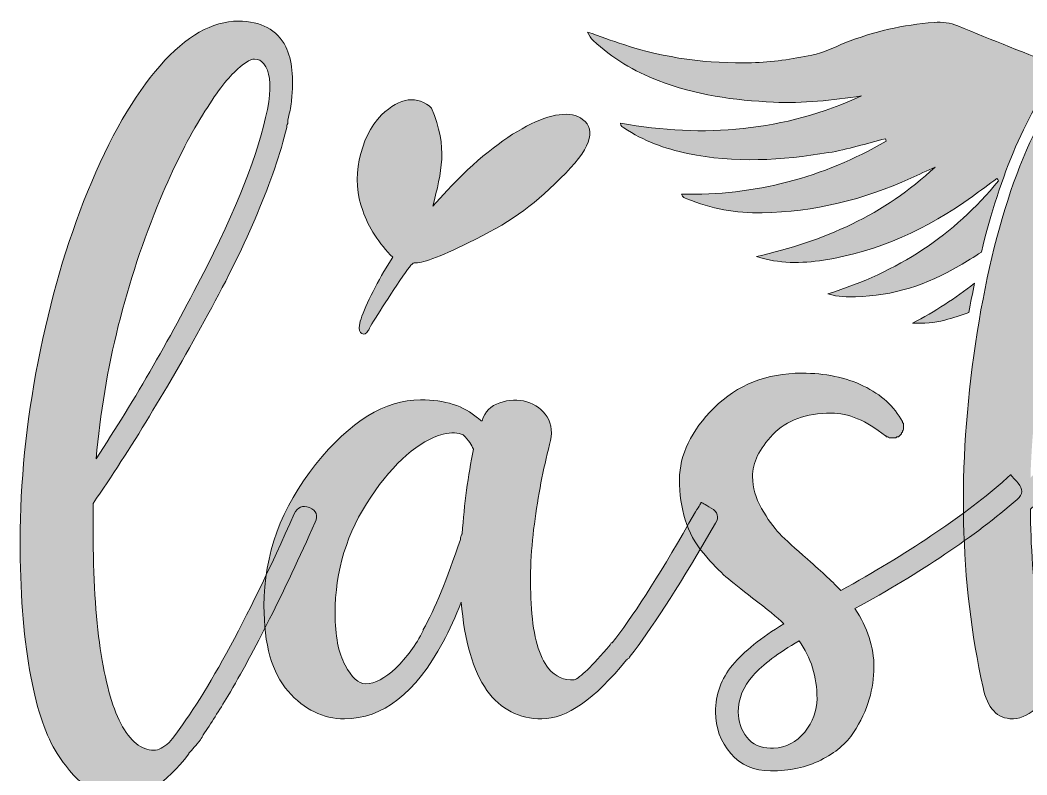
# Model space of a CAD drawing. Header units: inches. Extents: x 163 to 918, y -951 to -129.
# Drawn here: x 162.7 to 549.6, y -418.9 to -129 of the extents above; entities that cross this region are included whole.
import ezdxf

# ---------------------------------------------------------------- set-up
doc = ezdxf.new("R2010")
doc.units = ezdxf.units.IN
doc.header["$MEASUREMENT"] = 0
doc.layers.add('Layer 1', color=7, linetype='Continuous')

# ---------------------------------------------------------------- blocks, each defined once
blk = doc.blocks.new('block 6')
at = {"layer": 'Layer 1', "true_color": 0xbe1e2f}
h = blk.add_hatch(color=242, dxfattribs=at)
h.dxf.hatch_style = 2
edge = h.paths.add_edge_path()
edge.add_spline(control_points=[(273.87, -316.24), (276.54, -317.34), (277.27, -319.22), (276.06, -321.89), (263.9, -349.12), (252.72, -371.36), (242.51, -388.62), (239.11, -394.22), (235.95, -399.2), (233.03, -403.57), (232.79, -404.06), (232.42, -404.67), (231.94, -405.39), (230.24, -407.58), (228.78, -409.29), (227.56, -410.5), (227.56, -410.5), (227.56, -410.86), (227.56, -410.86), (218.32, -422.29), (210.06, -428), (202.77, -428), (197.66, -428), (192.98, -426.6), (188.73, -423.81), (184.47, -421.02), (180.28, -416.21), (176.15, -409.41), (172.01, -402.6), (168.73, -392.33), (166.3, -378.59), (163.88, -364.86), (162.66, -348.27), (162.66, -328.82), (162.66, -306.7), (164.97, -283.79), (169.59, -260.09), (174.2, -236.39), (180.53, -214.69), (188.55, -195), (197.05, -174.1), (206.35, -157.93), (216.44, -146.5), (226.53, -135.08), (236.55, -129.37), (246.52, -129.37), (255.28, -129.37), (261.35, -132.65), (264.76, -139.21), (267.18, -144.32), (267.91, -151.24), (266.94, -159.99), (266.94, -159.99), (266.94, -160.36), (266.94, -160.36), (266.7, -162.55), (266.22, -164.86), (265.49, -167.29), (265.49, -167.78), (265.49, -168.26), (265.49, -168.75), (265.24, -169.24), (265.12, -169.6), (265.12, -169.84), (265.12, -169.84), (265.12, -170.2), (265.12, -170.2), (260.26, -190.14), (250.17, -214.09), (234.86, -242.04), (219.54, -269.99), (204.83, -294.18), (190.74, -314.6), (190.74, -318.01), (190.74, -321.53), (190.74, -325.17), (190.74, -342.92), (191.65, -357.99), (193.47, -370.39), (195.29, -382.79), (197.9, -392.39), (201.31, -399.2), (204.96, -406), (209.21, -409.41), (214.07, -409.41), (215.77, -409.41), (217.72, -408.44), (219.91, -406.49), (233.27, -389.96), (249.32, -360.67), (268.04, -318.61), (269.25, -315.94), (271.19, -315.15), (273.87, -316.24)], knot_values=[0, 0, 0, 0, 1, 1, 1, 2, 2, 2, 3, 3, 3, 4, 4, 4, 5, 5, 5, 6, 6, 6, 7, 7, 7, 8, 8, 8, 9, 9, 9, 10, 10, 10, 11, 11, 11, 12, 12, 12, 13, 13, 13, 14, 14, 14, 15, 15, 15, 16, 16, 16, 17, 17, 17, 18, 18, 18, 19, 19, 19, 20, 20, 20, 21, 21, 21, 22, 22, 22, 23, 23, 23, 24, 24, 24, 25, 25, 25, 26, 26, 26, 27, 27, 27, 28, 28, 28, 29, 29, 29, 30, 30, 30, 31, 31, 31, 31], degree=3, periodic=1)
edge = h.paths.add_edge_path()
edge.add_spline(control_points=[(216.62, -197.55), (203.25, -229.4), (194.99, -262.7), (191.83, -297.46), (206.9, -274.62), (221.12, -249.94), (234.49, -223.44), (247.86, -196.95), (255.76, -175.92), (258.19, -160.36), (259.16, -153.31), (258.56, -148.45), (256.37, -145.77), (255.4, -144.56), (254.18, -143.95), (252.72, -143.95), (251.02, -143.95), (248.4, -145.65), (244.88, -149.06), (241.36, -152.46), (236.98, -158.48), (231.76, -167.11), (226.53, -175.74), (221.48, -185.88), (216.62, -197.55)], knot_values=[0, 0, 0, 0, 1, 1, 1, 2, 2, 2, 3, 3, 3, 4, 4, 4, 5, 5, 5, 6, 6, 6, 7, 7, 7, 8, 8, 8, 8], degree=3, periodic=1)
h = blk.add_hatch(color=242, dxfattribs=at)
h.dxf.hatch_style = 2
edge = h.paths.add_edge_path()
edge.add_spline(control_points=[(683.71, -314.6), (683.71, -314.6), (685.04, -315.15), (687.72, -316.24), (690.39, -317.34), (691.12, -319.22), (689.91, -321.89), (689.67, -322.87), (689.06, -324.33), (688.09, -326.27), (672.53, -362.49), (658.79, -388.87), (646.88, -405.39), (645.42, -407.58), (643.84, -409.65), (642.14, -411.59), (641.9, -411.84), (641.65, -412.08), (641.41, -412.32), (632.66, -422.78), (624.52, -428), (616.98, -428), (611.39, -428), (606.89, -426), (603.49, -421.99), (600.08, -417.97), (598.08, -411.54), (597.47, -402.66), (596.86, -393.79), (596.93, -385.77), (597.66, -378.59), (598.39, -371.43), (599.85, -361.03), (602.03, -347.42), (603.25, -339.89), (604.09, -334.11), (604.59, -330.1), (605.07, -326.09), (605.62, -321.11), (606.23, -315.15), (606.83, -309.19), (606.89, -304.52), (606.41, -301.11), (605.92, -297.71), (605.07, -295.27), (603.86, -293.82), (603.37, -293.09), (602.52, -292.72), (601.3, -292.72), (594.98, -292.72), (587.69, -301.29), (579.42, -318.43), (571.16, -335.57), (563.75, -357.75), (557.18, -384.97), (557.18, -387.65), (556.09, -390.21), (553.9, -392.63), (550.98, -395.55), (547.82, -397.13), (544.42, -397.37), (544.42, -397.37), (544.06, -397.37), (544.06, -397.37), (538.22, -397.37), (534.45, -393.36), (532.75, -385.34), (523.76, -344.75), (522.79, -300.74), (529.83, -253.34), (536.88, -205.94), (549.4, -170.93), (567.39, -148.33), (577.84, -135.44), (589.14, -129), (601.3, -129), (612.97, -129), (620.38, -135.08), (623.55, -147.23), (624.76, -151.61), (625.24, -156.96), (625, -163.28), (624.76, -169.11), (624.03, -174.71), (622.82, -180.05), (619.17, -198.77), (611.75, -220.04), (600.57, -243.86), (584.29, -278.14), (567.76, -302.45), (550.98, -316.79), (550.98, -330.4), (552.08, -345.36), (554.26, -361.64), (570.55, -303.54), (589.75, -274.49), (611.88, -274.49), (618.44, -274.49), (623.55, -276.8), (627.19, -281.42), (630.84, -285.79), (632.9, -292.67), (633.39, -302.02), (633.88, -311.38), (633.57, -319.77), (632.48, -327.18), (631.38, -334.6), (629.5, -345.36), (626.83, -359.45), (625.37, -366.99), (624.33, -372.76), (623.73, -376.77), (623.12, -380.78), (622.39, -385.7), (621.54, -391.54), (620.69, -397.37), (620.45, -401.99), (620.81, -405.39), (621.18, -408.8), (621.84, -411.11), (622.82, -412.32), (623.55, -413.05), (624.39, -413.42), (625.37, -413.42), (627.8, -413.42), (631.08, -411.11), (635.21, -406.49), (636.91, -404.06), (638.86, -401.38), (641.05, -398.47), (641.05, -398.47), (641.05, -398.1), (641.05, -398.1), (641.29, -398.1), (641.41, -397.98), (641.41, -397.74), (652.84, -381.45), (665.72, -356.53), (680.06, -322.99), (680.79, -321.29), (681.4, -319.83), (681.89, -318.61), (683.1, -315.94), (683.71, -314.6), (683.71, -314.6)], knot_values=[0, 0, 0, 0, 1, 1, 1, 2, 2, 2, 3, 3, 3, 4, 4, 4, 5, 5, 5, 6, 6, 6, 7, 7, 7, 8, 8, 8, 9, 9, 9, 10, 10, 10, 11, 11, 11, 12, 12, 12, 13, 13, 13, 14, 14, 14, 15, 15, 15, 16, 16, 16, 17, 17, 17, 18, 18, 18, 19, 19, 19, 20, 20, 20, 21, 21, 21, 22, 22, 22, 23, 23, 23, 24, 24, 24, 25, 25, 25, 26, 26, 26, 27, 27, 27, 28, 28, 28, 29, 29, 29, 30, 30, 30, 31, 31, 31, 32, 32, 32, 33, 33, 33, 34, 34, 34, 35, 35, 35, 36, 36, 36, 37, 37, 37, 38, 38, 38, 39, 39, 39, 40, 40, 40, 41, 41, 41, 42, 42, 42, 43, 43, 43, 44, 44, 44, 45, 45, 45, 46, 46, 46, 47, 47, 47, 48, 48, 48, 48], degree=3, periodic=1)
edge = h.paths.add_edge_path()
edge.add_spline(control_points=[(610.05, -143.22), (604.46, -143.22), (598.26, -148.09), (591.46, -157.81), (584.65, -167.53), (578.39, -179.87), (572.68, -194.82), (566.96, -209.77), (562.04, -227.15), (557.91, -246.96), (553.78, -266.78), (551.47, -286.04), (550.98, -304.75), (565.32, -289.93), (579.18, -268.42), (592.55, -240.21), (603.25, -217.61), (610.42, -197.31), (614.06, -179.32), (614.06, -179.08), (614.06, -178.84), (614.06, -178.59), (614.06, -178.59), (614.43, -177.86), (614.43, -177.86), (615.4, -173), (616.01, -168.38), (616.25, -164.01), (616.49, -154.52), (615.28, -148.09), (612.61, -144.68), (611.88, -143.71), (611.02, -143.22), (610.05, -143.22)], knot_values=[0, 0, 0, 0, 1, 1, 1, 2, 2, 2, 3, 3, 3, 4, 4, 4, 5, 5, 5, 6, 6, 6, 7, 7, 7, 8, 8, 8, 9, 9, 9, 10, 10, 10, 11, 11, 11, 11], degree=3, periodic=1)
h = blk.add_hatch(color=242, dxfattribs=at)
h.dxf.hatch_style = 2
edge = h.paths.add_edge_path()
edge.add_spline(control_points=[(543.33, -303.62), (543.33, -303.62), (544.3, -304.72), (546.25, -306.9), (548.19, -309.09), (548.07, -311.16), (545.88, -313.1), (529.59, -327.21), (508.81, -341.18), (483.53, -355.04), (488.39, -362.33), (490.82, -369.87), (490.82, -377.64), (490.82, -381.54), (490.21, -385.61), (489, -389.86), (487.78, -394.12), (485.78, -398.37), (482.98, -402.62), (480.19, -406.88), (475.99, -410.4), (470.4, -413.2), (464.81, -415.99), (458.37, -417.39), (451.08, -417.39), (444.75, -417.39), (439.65, -415.14), (435.76, -410.64), (431.87, -406.15), (429.93, -400.86), (429.93, -394.78), (429.93, -387.98), (432.12, -381.96), (436.49, -376.73), (440.87, -371.51), (447.43, -366.22), (456.18, -360.87), (453.75, -358.44), (449.74, -355.16), (444.15, -351.03), (439.77, -347.62), (436.37, -344.89), (433.94, -342.82), (431.51, -340.76), (428.65, -337.78), (425.37, -333.89), (422.09, -330), (419.72, -325.68), (418.26, -320.94), (416.8, -316.2), (416.07, -311.04), (416.07, -305.45), (416.07, -295.97), (420.51, -286.79), (429.38, -277.92), (438.25, -269.05), (449.49, -264.61), (463.11, -264.61), (472.1, -264.61), (480, -266.25), (486.81, -269.53), (493.61, -272.81), (498.6, -277.37), (501.76, -283.2), (501.76, -283.45), (501.88, -283.69), (502.13, -283.93), (502.13, -284.18), (502.13, -284.66), (502.13, -285.39), (502.13, -285.88), (502.13, -286.18), (502.13, -286.3), (502.13, -286.43), (502, -286.61), (501.76, -286.85), (501.76, -286.85), (501.76, -287.21), (501.76, -287.21), (501.76, -287.21), (501.4, -287.58), (501.4, -287.58), (501.4, -287.58), (501.4, -287.94), (501.4, -287.94), (501.4, -287.94), (501.03, -288.31), (501.03, -288.31), (501.03, -288.31), (500.67, -288.67), (500.67, -288.67), (500.67, -288.67), (500.3, -289.04), (500.3, -289.04), (500.06, -289.04), (499.81, -289.04), (499.57, -289.04), (499.57, -289.04), (499.21, -289.4), (499.21, -289.4), (498.72, -289.4), (498.23, -289.4), (497.75, -289.4), (497.51, -289.4), (497.32, -289.4), (497.2, -289.4), (497.08, -289.4), (496.9, -289.4), (496.66, -289.4), (496.41, -289.4), (496.29, -289.28), (496.29, -289.04), (496.05, -289.04), (495.8, -289.04), (495.56, -289.04), (495.56, -289.04), (495.56, -288.67), (495.56, -288.67), (495.56, -288.67), (495.2, -288.67), (495.2, -288.67), (487.91, -282.84), (480.98, -279.92), (474.41, -279.92), (464.69, -279.92), (457.21, -282.66), (451.99, -288.13), (446.76, -293.6), (444.15, -299.01), (444.15, -304.35), (444.15, -308.49), (445.3, -312.56), (447.61, -316.57), (449.92, -320.58), (452.23, -323.8), (454.54, -326.23), (456.85, -328.66), (460.43, -331.94), (465.3, -336.08), (471.13, -341.18), (475.38, -345.19), (478.06, -348.11), (503.59, -334.01), (524.24, -320.16), (540.05, -306.54), (542.24, -304.6), (543.33, -303.62), (543.33, -303.62)], knot_values=[0, 0, 0, 0, 1, 1, 1, 2, 2, 2, 3, 3, 3, 4, 4, 4, 5, 5, 5, 6, 6, 6, 7, 7, 7, 8, 8, 8, 9, 9, 9, 10, 10, 10, 11, 11, 11, 12, 12, 12, 13, 13, 13, 14, 14, 14, 15, 15, 15, 16, 16, 16, 17, 17, 17, 18, 18, 18, 19, 19, 19, 20, 20, 20, 21, 21, 21, 22, 22, 22, 23, 23, 23, 24, 24, 24, 25, 25, 25, 26, 26, 26, 27, 27, 27, 28, 28, 28, 29, 29, 29, 30, 30, 30, 31, 31, 31, 32, 32, 32, 33, 33, 33, 34, 34, 34, 35, 35, 35, 36, 36, 36, 37, 37, 37, 38, 38, 38, 39, 39, 39, 40, 40, 40, 41, 41, 41, 42, 42, 42, 43, 43, 43, 44, 44, 44, 45, 45, 45, 46, 46, 46, 47, 47, 47, 48, 48, 48, 49, 49, 49, 49], degree=3, periodic=1)
edge = h.paths.add_edge_path()
edge.add_spline(control_points=[(452.17, -408.64), (457.03, -408.4), (461.04, -406.33), (464.2, -402.44), (467.36, -398.55), (468.94, -394.3), (468.94, -389.68), (468.94, -381.17), (466.63, -373.76), (462.02, -367.43), (453.99, -372.06), (448.1, -376.49), (444.33, -380.74), (440.56, -385), (438.68, -389.68), (438.68, -394.78), (438.68, -398.43), (439.77, -401.65), (441.96, -404.44), (444.15, -407.24), (447.19, -408.64), (451.08, -408.64), (451.56, -408.64), (451.93, -408.64), (452.17, -408.64)], knot_values=[0, 0, 0, 0, 1, 1, 1, 2, 2, 2, 3, 3, 3, 4, 4, 4, 5, 5, 5, 6, 6, 6, 7, 7, 7, 8, 8, 8, 8], degree=3, periodic=1)
h = blk.add_hatch(color=242, dxfattribs=at)
h.dxf.hatch_style = 2
edge = h.paths.add_edge_path()
edge.add_spline(control_points=[(424.46, -314.24), (424.46, -314.24), (425.74, -314.97), (428.29, -316.42), (430.84, -317.88), (431.39, -319.83), (429.93, -322.26), (429.93, -322.26), (427.38, -326.63), (427.38, -326.63), (414.98, -347.78), (404.89, -363.34), (397.12, -373.31), (396.87, -373.55), (396.75, -373.8), (396.75, -374.04), (396.75, -374.04), (396.02, -374.4), (396.02, -374.4), (396.02, -374.65), (395.9, -374.77), (395.66, -374.77), (383.5, -389.84), (372.68, -397.37), (363.2, -397.37), (354.45, -397.37), (347.4, -393.73), (342.05, -386.43), (336.71, -378.9), (333.42, -367.6), (332.21, -352.52), (330.02, -358.12), (327.71, -363.22), (325.28, -367.84), (314.58, -387.53), (301.95, -397.37), (287.36, -397.37), (279.09, -397.37), (271.86, -393.85), (265.66, -386.8), (259.46, -379.75), (256.37, -368.81), (256.37, -353.98), (256.37, -334.29), (262.99, -316.18), (276.24, -299.65), (289.48, -283.12), (302.91, -274.85), (316.53, -274.85), (326.01, -274.85), (333.3, -277.17), (338.41, -281.78), (338.89, -282.03), (339.38, -282.39), (339.87, -282.88), (339.87, -282.88), (340.23, -282.88), (340.23, -282.88), (341.2, -279.48), (343.45, -277.17), (346.98, -275.95), (350.5, -274.74), (353.96, -274.62), (357.37, -275.58), (360.77, -276.56), (363.39, -278.5), (365.21, -281.42), (367.03, -284.34), (367.33, -287.86), (366.12, -291.99), (363.69, -301.47), (361.75, -311.68), (360.29, -322.62), (358.83, -333.56), (358.46, -344.38), (359.19, -355.07), (359.92, -365.77), (362.11, -373.43), (365.76, -378.05), (368.43, -381.21), (371.71, -382.67), (375.6, -382.42), (377.79, -381.69), (382.4, -377.2), (389.46, -368.93), (389.46, -368.93), (389.82, -368.2), (389.82, -368.2), (389.82, -368.2), (390.19, -368.2), (390.19, -368.2), (397.72, -358.72), (407.56, -343.41), (419.72, -322.26), (419.72, -322.26), (422.28, -317.88), (422.28, -317.88), (423.73, -315.45), (424.46, -314.24), (424.46, -314.24)], knot_values=[0, 0, 0, 0, 1, 1, 1, 2, 2, 2, 3, 3, 3, 4, 4, 4, 5, 5, 5, 6, 6, 6, 7, 7, 7, 8, 8, 8, 9, 9, 9, 10, 10, 10, 11, 11, 11, 12, 12, 12, 13, 13, 13, 14, 14, 14, 15, 15, 15, 16, 16, 16, 17, 17, 17, 18, 18, 18, 19, 19, 19, 20, 20, 20, 21, 21, 21, 22, 22, 22, 23, 23, 23, 24, 24, 24, 25, 25, 25, 26, 26, 26, 27, 27, 27, 28, 28, 28, 29, 29, 29, 30, 30, 30, 31, 31, 31, 32, 32, 32, 33, 33, 33, 33], degree=3, periodic=1)
edge = h.paths.add_edge_path()
edge.add_spline(control_points=[(332.57, -326.27), (333.3, -314.85), (334.76, -304.03), (336.95, -293.82), (336.46, -292.85), (335.98, -291.99), (335.49, -291.26), (334.76, -290.3), (333.91, -289.32), (332.94, -288.35), (330.99, -287.38), (328.44, -287.25), (325.28, -287.98), (315.8, -290.66), (306.5, -298.74), (297.39, -312.23), (288.27, -325.72), (283.71, -340.62), (283.71, -356.9), (283.71, -365.41), (284.99, -372.03), (287.54, -376.77), (290.09, -381.51), (292.7, -383.88), (295.38, -383.88), (299.03, -383.88), (302.91, -381.88), (307.05, -377.87), (311.18, -373.85), (314.71, -369.06), (317.62, -363.46), (317.62, -363.46), (317.62, -363.1), (317.62, -363.1), (322, -355.32), (326.74, -343.77), (331.85, -328.46), (331.85, -328.22), (331.9, -327.85), (332.03, -327.36), (332.15, -326.88), (332.33, -326.51), (332.57, -326.27)], knot_values=[0, 0, 0, 0, 1, 1, 1, 2, 2, 2, 3, 3, 3, 4, 4, 4, 5, 5, 5, 6, 6, 6, 7, 7, 7, 8, 8, 8, 9, 9, 9, 10, 10, 10, 11, 11, 11, 12, 12, 12, 13, 13, 13, 14, 14, 14, 14], degree=3, periodic=1)
at = {"layer": 'Layer 1', "lineweight": 0}
for points, knots in [([(273.87, -316.24), (276.54, -317.34), (277.27, -319.22), (276.06, -321.89), (263.9, -349.12), (252.72, -371.36), (242.51, -388.62), (239.11, -394.22), (235.95, -399.2), (233.03, -403.57), (232.79, -404.06), (232.42, -404.67), (231.94, -405.39), (230.24, -407.58), (228.78, -409.29), (227.56, -410.5), (227.56, -410.5), (227.56, -410.86), (227.56, -410.86), (218.32, -422.29), (210.06, -428), (202.77, -428), (197.66, -428), (192.98, -426.6), (188.73, -423.81), (184.47, -421.02), (180.28, -416.21), (176.15, -409.41), (172.01, -402.6), (168.73, -392.33), (166.3, -378.59), (163.88, -364.86), (162.66, -348.27), (162.66, -328.82), (162.66, -306.7), (164.97, -283.79), (169.59, -260.09), (174.2, -236.39), (180.53, -214.69), (188.55, -195), (197.05, -174.1), (206.35, -157.93), (216.44, -146.5), (226.53, -135.08), (236.55, -129.37), (246.52, -129.37), (255.28, -129.37), (261.35, -132.65), (264.76, -139.21), (267.18, -144.32), (267.91, -151.24), (266.94, -159.99), (266.94, -159.99), (266.94, -160.36), (266.94, -160.36), (266.7, -162.55), (266.22, -164.86), (265.49, -167.29), (265.49, -167.78), (265.49, -168.26), (265.49, -168.75), (265.24, -169.24), (265.12, -169.6), (265.12, -169.84), (265.12, -169.84), (265.12, -170.2), (265.12, -170.2), (260.26, -190.14), (250.17, -214.09), (234.86, -242.04), (219.54, -269.99), (204.83, -294.18), (190.74, -314.6), (190.74, -318.01), (190.74, -321.53), (190.74, -325.17), (190.74, -342.92), (191.65, -357.99), (193.47, -370.39), (195.29, -382.79), (197.9, -392.39), (201.31, -399.2), (204.96, -406), (209.21, -409.41), (214.07, -409.41), (215.77, -409.41), (217.72, -408.44), (219.91, -406.49), (233.27, -389.96), (249.32, -360.67), (268.04, -318.61), (269.25, -315.94), (271.19, -315.15), (273.87, -316.24)], [0, 0, 0, 0, 1, 1, 1, 2, 2, 2, 3, 3, 3, 4, 4, 4, 5, 5, 5, 6, 6, 6, 7, 7, 7, 8, 8, 8, 9, 9, 9, 10, 10, 10, 11, 11, 11, 12, 12, 12, 13, 13, 13, 14, 14, 14, 15, 15, 15, 16, 16, 16, 17, 17, 17, 18, 18, 18, 19, 19, 19, 20, 20, 20, 21, 21, 21, 22, 22, 22, 23, 23, 23, 24, 24, 24, 25, 25, 25, 26, 26, 26, 27, 27, 27, 28, 28, 28, 29, 29, 29, 30, 30, 30, 31, 31, 31, 31]), ([(683.71, -314.6), (683.71, -314.6), (685.04, -315.15), (687.72, -316.24), (690.39, -317.34), (691.12, -319.22), (689.91, -321.89), (689.67, -322.87), (689.06, -324.33), (688.09, -326.27), (672.53, -362.49), (658.79, -388.87), (646.88, -405.39), (645.42, -407.58), (643.84, -409.65), (642.14, -411.59), (641.9, -411.84), (641.65, -412.08), (641.41, -412.32), (632.66, -422.78), (624.52, -428), (616.98, -428), (611.39, -428), (606.89, -426), (603.49, -421.99), (600.08, -417.97), (598.08, -411.54), (597.47, -402.66), (596.86, -393.79), (596.93, -385.77), (597.66, -378.59), (598.39, -371.43), (599.85, -361.03), (602.03, -347.42), (603.25, -339.89), (604.09, -334.11), (604.59, -330.1), (605.07, -326.09), (605.62, -321.11), (606.23, -315.15), (606.83, -309.19), (606.89, -304.52), (606.41, -301.11), (605.92, -297.71), (605.07, -295.27), (603.86, -293.82), (603.37, -293.09), (602.52, -292.72), (601.3, -292.72), (594.98, -292.72), (587.69, -301.29), (579.42, -318.43), (571.16, -335.57), (563.75, -357.75), (557.18, -384.97), (557.18, -387.65), (556.09, -390.21), (553.9, -392.63), (550.98, -395.55), (547.82, -397.13), (544.42, -397.37), (544.42, -397.37), (544.06, -397.37), (544.06, -397.37), (538.22, -397.37), (534.45, -393.36), (532.75, -385.34), (523.76, -344.75), (522.79, -300.74), (529.83, -253.34), (536.88, -205.94), (549.4, -170.93), (567.39, -148.33), (577.84, -135.44), (589.14, -129), (601.3, -129), (612.97, -129), (620.38, -135.08), (623.55, -147.23), (624.76, -151.61), (625.24, -156.96), (625, -163.28), (624.76, -169.11), (624.03, -174.71), (622.82, -180.05), (619.17, -198.77), (611.75, -220.04), (600.57, -243.86), (584.29, -278.14), (567.76, -302.45), (550.98, -316.79), (550.98, -330.4), (552.08, -345.36), (554.26, -361.64), (570.55, -303.54), (589.75, -274.49), (611.88, -274.49), (618.44, -274.49), (623.55, -276.8), (627.19, -281.42), (630.84, -285.79), (632.9, -292.67), (633.39, -302.02), (633.88, -311.38), (633.57, -319.77), (632.48, -327.18), (631.38, -334.6), (629.5, -345.36), (626.83, -359.45), (625.37, -366.99), (624.33, -372.76), (623.73, -376.77), (623.12, -380.78), (622.39, -385.7), (621.54, -391.54), (620.69, -397.37), (620.45, -401.99), (620.81, -405.39), (621.18, -408.8), (621.84, -411.11), (622.82, -412.32), (623.55, -413.05), (624.39, -413.42), (625.37, -413.42), (627.8, -413.42), (631.08, -411.11), (635.21, -406.49), (636.91, -404.06), (638.86, -401.38), (641.05, -398.47), (641.05, -398.47), (641.05, -398.1), (641.05, -398.1), (641.29, -398.1), (641.41, -397.98), (641.41, -397.74), (652.84, -381.45), (665.72, -356.53), (680.06, -322.99), (680.79, -321.29), (681.4, -319.83), (681.89, -318.61), (683.1, -315.94), (683.71, -314.6), (683.71, -314.6)], [0, 0, 0, 0, 1, 1, 1, 2, 2, 2, 3, 3, 3, 4, 4, 4, 5, 5, 5, 6, 6, 6, 7, 7, 7, 8, 8, 8, 9, 9, 9, 10, 10, 10, 11, 11, 11, 12, 12, 12, 13, 13, 13, 14, 14, 14, 15, 15, 15, 16, 16, 16, 17, 17, 17, 18, 18, 18, 19, 19, 19, 20, 20, 20, 21, 21, 21, 22, 22, 22, 23, 23, 23, 24, 24, 24, 25, 25, 25, 26, 26, 26, 27, 27, 27, 28, 28, 28, 29, 29, 29, 30, 30, 30, 31, 31, 31, 32, 32, 32, 33, 33, 33, 34, 34, 34, 35, 35, 35, 36, 36, 36, 37, 37, 37, 38, 38, 38, 39, 39, 39, 40, 40, 40, 41, 41, 41, 42, 42, 42, 43, 43, 43, 44, 44, 44, 45, 45, 45, 46, 46, 46, 47, 47, 47, 48, 48, 48, 48]), ([(216.62, -197.55), (203.25, -229.4), (194.99, -262.7), (191.83, -297.46), (206.9, -274.62), (221.12, -249.94), (234.49, -223.44), (247.86, -196.95), (255.76, -175.92), (258.19, -160.36), (259.16, -153.31), (258.56, -148.45), (256.37, -145.77), (255.4, -144.56), (254.18, -143.95), (252.72, -143.95), (251.02, -143.95), (248.4, -145.65), (244.88, -149.06), (241.36, -152.46), (236.98, -158.48), (231.76, -167.11), (226.53, -175.74), (221.48, -185.88), (216.62, -197.55)], [0, 0, 0, 0, 1, 1, 1, 2, 2, 2, 3, 3, 3, 4, 4, 4, 5, 5, 5, 6, 6, 6, 7, 7, 7, 8, 8, 8, 8]), ([(543.33, -303.62), (543.33, -303.62), (544.3, -304.72), (546.25, -306.9), (548.19, -309.09), (548.07, -311.16), (545.88, -313.1), (529.59, -327.21), (508.81, -341.18), (483.53, -355.04), (488.39, -362.33), (490.82, -369.87), (490.82, -377.64), (490.82, -381.54), (490.21, -385.61), (489, -389.86), (487.78, -394.12), (485.78, -398.37), (482.98, -402.62), (480.19, -406.88), (475.99, -410.4), (470.4, -413.2), (464.81, -415.99), (458.37, -417.39), (451.08, -417.39), (444.75, -417.39), (439.65, -415.14), (435.76, -410.64), (431.87, -406.15), (429.93, -400.86), (429.93, -394.78), (429.93, -387.98), (432.12, -381.96), (436.49, -376.73), (440.87, -371.51), (447.43, -366.22), (456.18, -360.87), (453.75, -358.44), (449.74, -355.16), (444.15, -351.03), (439.77, -347.62), (436.37, -344.89), (433.94, -342.82), (431.51, -340.76), (428.65, -337.78), (425.37, -333.89), (422.09, -330), (419.72, -325.68), (418.26, -320.94), (416.8, -316.2), (416.07, -311.04), (416.07, -305.45), (416.07, -295.97), (420.51, -286.79), (429.38, -277.92), (438.25, -269.05), (449.49, -264.61), (463.11, -264.61), (472.1, -264.61), (480, -266.25), (486.81, -269.53), (493.61, -272.81), (498.6, -277.37), (501.76, -283.2), (501.76, -283.45), (501.88, -283.69), (502.13, -283.93), (502.13, -284.18), (502.13, -284.66), (502.13, -285.39), (502.13, -285.88), (502.13, -286.18), (502.13, -286.3), (502.13, -286.43), (502, -286.61), (501.76, -286.85), (501.76, -286.85), (501.76, -287.21), (501.76, -287.21), (501.76, -287.21), (501.4, -287.58), (501.4, -287.58), (501.4, -287.58), (501.4, -287.94), (501.4, -287.94), (501.4, -287.94), (501.03, -288.31), (501.03, -288.31), (501.03, -288.31), (500.67, -288.67), (500.67, -288.67), (500.67, -288.67), (500.3, -289.04), (500.3, -289.04), (500.06, -289.04), (499.81, -289.04), (499.57, -289.04), (499.57, -289.04), (499.21, -289.4), (499.21, -289.4), (498.72, -289.4), (498.23, -289.4), (497.75, -289.4), (497.51, -289.4), (497.32, -289.4), (497.2, -289.4), (497.08, -289.4), (496.9, -289.4), (496.66, -289.4), (496.41, -289.4), (496.29, -289.28), (496.29, -289.04), (496.05, -289.04), (495.8, -289.04), (495.56, -289.04), (495.56, -289.04), (495.56, -288.67), (495.56, -288.67), (495.56, -288.67), (495.2, -288.67), (495.2, -288.67), (487.91, -282.84), (480.98, -279.92), (474.41, -279.92), (464.69, -279.92), (457.21, -282.66), (451.99, -288.13), (446.76, -293.6), (444.15, -299.01), (444.15, -304.35), (444.15, -308.49), (445.3, -312.56), (447.61, -316.57), (449.92, -320.58), (452.23, -323.8), (454.54, -326.23), (456.85, -328.66), (460.43, -331.94), (465.3, -336.08), (471.13, -341.18), (475.38, -345.19), (478.06, -348.11), (503.59, -334.01), (524.24, -320.16), (540.05, -306.54), (542.24, -304.6), (543.33, -303.62), (543.33, -303.62)], [0, 0, 0, 0, 1, 1, 1, 2, 2, 2, 3, 3, 3, 4, 4, 4, 5, 5, 5, 6, 6, 6, 7, 7, 7, 8, 8, 8, 9, 9, 9, 10, 10, 10, 11, 11, 11, 12, 12, 12, 13, 13, 13, 14, 14, 14, 15, 15, 15, 16, 16, 16, 17, 17, 17, 18, 18, 18, 19, 19, 19, 20, 20, 20, 21, 21, 21, 22, 22, 22, 23, 23, 23, 24, 24, 24, 25, 25, 25, 26, 26, 26, 27, 27, 27, 28, 28, 28, 29, 29, 29, 30, 30, 30, 31, 31, 31, 32, 32, 32, 33, 33, 33, 34, 34, 34, 35, 35, 35, 36, 36, 36, 37, 37, 37, 38, 38, 38, 39, 39, 39, 40, 40, 40, 41, 41, 41, 42, 42, 42, 43, 43, 43, 44, 44, 44, 45, 45, 45, 46, 46, 46, 47, 47, 47, 48, 48, 48, 49, 49, 49, 49]), ([(424.46, -314.24), (424.46, -314.24), (425.74, -314.97), (428.29, -316.42), (430.84, -317.88), (431.39, -319.83), (429.93, -322.26), (429.93, -322.26), (427.38, -326.63), (427.38, -326.63), (414.98, -347.78), (404.89, -363.34), (397.12, -373.31), (396.87, -373.55), (396.75, -373.8), (396.75, -374.04), (396.75, -374.04), (396.02, -374.4), (396.02, -374.4), (396.02, -374.65), (395.9, -374.77), (395.66, -374.77), (383.5, -389.84), (372.68, -397.37), (363.2, -397.37), (354.45, -397.37), (347.4, -393.73), (342.05, -386.43), (336.71, -378.9), (333.42, -367.6), (332.21, -352.52), (330.02, -358.12), (327.71, -363.22), (325.28, -367.84), (314.58, -387.53), (301.95, -397.37), (287.36, -397.37), (279.09, -397.37), (271.86, -393.85), (265.66, -386.8), (259.46, -379.75), (256.37, -368.81), (256.37, -353.98), (256.37, -334.29), (262.99, -316.18), (276.24, -299.65), (289.48, -283.12), (302.91, -274.85), (316.53, -274.85), (326.01, -274.85), (333.3, -277.17), (338.41, -281.78), (338.89, -282.03), (339.38, -282.39), (339.87, -282.88), (339.87, -282.88), (340.23, -282.88), (340.23, -282.88), (341.2, -279.48), (343.45, -277.17), (346.98, -275.95), (350.5, -274.74), (353.96, -274.62), (357.37, -275.58), (360.77, -276.56), (363.39, -278.5), (365.21, -281.42), (367.03, -284.34), (367.33, -287.86), (366.12, -291.99), (363.69, -301.47), (361.75, -311.68), (360.29, -322.62), (358.83, -333.56), (358.46, -344.38), (359.19, -355.07), (359.92, -365.77), (362.11, -373.43), (365.76, -378.05), (368.43, -381.21), (371.71, -382.67), (375.6, -382.42), (377.79, -381.69), (382.4, -377.2), (389.46, -368.93), (389.46, -368.93), (389.82, -368.2), (389.82, -368.2), (389.82, -368.2), (390.19, -368.2), (390.19, -368.2), (397.72, -358.72), (407.56, -343.41), (419.72, -322.26), (419.72, -322.26), (422.28, -317.88), (422.28, -317.88), (423.73, -315.45), (424.46, -314.24), (424.46, -314.24)], [0, 0, 0, 0, 1, 1, 1, 2, 2, 2, 3, 3, 3, 4, 4, 4, 5, 5, 5, 6, 6, 6, 7, 7, 7, 8, 8, 8, 9, 9, 9, 10, 10, 10, 11, 11, 11, 12, 12, 12, 13, 13, 13, 14, 14, 14, 15, 15, 15, 16, 16, 16, 17, 17, 17, 18, 18, 18, 19, 19, 19, 20, 20, 20, 21, 21, 21, 22, 22, 22, 23, 23, 23, 24, 24, 24, 25, 25, 25, 26, 26, 26, 27, 27, 27, 28, 28, 28, 29, 29, 29, 30, 30, 30, 31, 31, 31, 32, 32, 32, 33, 33, 33, 33]), ([(332.57, -326.27), (333.3, -314.85), (334.76, -304.03), (336.95, -293.82), (336.46, -292.85), (335.98, -291.99), (335.49, -291.26), (334.76, -290.3), (333.91, -289.32), (332.94, -288.35), (330.99, -287.38), (328.44, -287.25), (325.28, -287.98), (315.8, -290.66), (306.5, -298.74), (297.39, -312.23), (288.27, -325.72), (283.71, -340.62), (283.71, -356.9), (283.71, -365.41), (284.99, -372.03), (287.54, -376.77), (290.09, -381.51), (292.7, -383.88), (295.38, -383.88), (299.03, -383.88), (302.91, -381.88), (307.05, -377.87), (311.18, -373.85), (314.71, -369.06), (317.62, -363.46), (317.62, -363.46), (317.62, -363.1), (317.62, -363.1), (322, -355.32), (326.74, -343.77), (331.85, -328.46), (331.85, -328.22), (331.9, -327.85), (332.03, -327.36), (332.15, -326.88), (332.33, -326.51), (332.57, -326.27)], [0, 0, 0, 0, 1, 1, 1, 2, 2, 2, 3, 3, 3, 4, 4, 4, 5, 5, 5, 6, 6, 6, 7, 7, 7, 8, 8, 8, 9, 9, 9, 10, 10, 10, 11, 11, 11, 12, 12, 12, 13, 13, 13, 14, 14, 14, 14]), ([(452.17, -408.64), (457.03, -408.4), (461.04, -406.33), (464.2, -402.44), (467.36, -398.55), (468.94, -394.3), (468.94, -389.68), (468.94, -381.17), (466.63, -373.76), (462.02, -367.43), (453.99, -372.06), (448.1, -376.49), (444.33, -380.74), (440.56, -385), (438.68, -389.68), (438.68, -394.78), (438.68, -398.43), (439.77, -401.65), (441.96, -404.44), (444.15, -407.24), (447.19, -408.64), (451.08, -408.64), (451.56, -408.64), (451.93, -408.64), (452.17, -408.64)], [0, 0, 0, 0, 1, 1, 1, 2, 2, 2, 3, 3, 3, 4, 4, 4, 5, 5, 5, 6, 6, 6, 7, 7, 7, 8, 8, 8, 8])]:
    blk.add_open_spline(points, degree=3, knots=knots, dxfattribs=at)
blk = doc.blocks.new('block 2')
at = {"layer": 'Layer 1', "true_color": 0x030405}
h = blk.add_hatch(color=178, dxfattribs=at)
h.dxf.hatch_style = 2
edge = h.paths.add_edge_path()
edge.add_spline(control_points=[(518.02, -244.23), (521.21, -243.41), (524.31, -242.42), (527.33, -241.27), (528, -237.45), (528.71, -233.71), (529.46, -230.05), (522.18, -235.85), (514.24, -240.93), (505.68, -245.37), (510, -245.57), (514.04, -245.25), (518.02, -244.23)], knot_values=[0, 0, 0, 0, 1, 1, 1, 2, 2, 2, 3, 3, 3, 4, 4, 4, 4], degree=3, periodic=1)
edge = h.paths.add_edge_path()
edge.add_spline(control_points=[(609.64, -178.59), (609.64, -177.9), (609.8, -177.23), (610.11, -176.61), (610.11, -176.61), (610.21, -176.42), (610.21, -176.42), (611.07, -171.98), (611.62, -167.73), (611.84, -163.76), (611.84, -163.6), (611.84, -163.46), (611.84, -163.31), (606.59, -161.99), (601.36, -160.49), (596.16, -158.84), (595.8, -159.33), (595.45, -159.82), (595.08, -160.34), (588.51, -169.74), (582.36, -181.87), (576.81, -196.39), (575.56, -199.67), (574.35, -203.09), (573.17, -206.62), (575.49, -203.77), (577.63, -200.74), (579.48, -197.44), (579.83, -196.82), (580, -195.83), (581.44, -196.01), (578.2, -205.33), (573.9, -213.78), (568.63, -221.48), (566.67, -228.48), (564.85, -235.89), (563.15, -243.65), (566.56, -241.33), (569.8, -238.72), (572.85, -235.79), (583.81, -225.27), (593, -213.41), (599.4, -199.52), (599.85, -198.56), (600.1, -197.37), (601.91, -196.65), (598.64, -223.75), (586.07, -245.48), (567.51, -264.17), (568.65, -264.93), (569.46, -264.49), (570.19, -264.16), (572.52, -263.1), (574.8, -261.96), (577.02, -260.73), (580.91, -253.8), (584.76, -246.33), (588.56, -238.32), (598.96, -216.32), (606.06, -196.32), (609.64, -178.87), (609.64, -178.87), (609.64, -178.59), (609.64, -178.59)], knot_values=[0, 0, 0, 0, 1, 1, 1, 2, 2, 2, 3, 3, 3, 4, 4, 4, 5, 5, 5, 6, 6, 6, 7, 7, 7, 8, 8, 8, 9, 9, 9, 10, 10, 10, 11, 11, 11, 12, 12, 12, 13, 13, 13, 14, 14, 14, 15, 15, 15, 16, 16, 16, 17, 17, 17, 18, 18, 18, 19, 19, 19, 20, 20, 20, 21, 21, 21, 21], degree=3, periodic=1)
edge = h.paths.add_edge_path()
edge.add_spline(control_points=[(756.65, -173.94), (759.43, -174.08), (762.16, -174.44), (764.92, -174.58), (767.89, -174.72), (770.81, -174.27), (773.71, -173.81), (780.73, -172.68), (785.98, -167.15), (785.99, -161.08), (773.53, -166.42), (764.54, -167.07), (758.31, -162.76), (773.28, -156.62), (787.08, -148.71), (801.08, -140.65), (797.76, -141.52), (794.44, -142.36), (791.13, -143.28), (761.46, -151.51), (731.97, -160.47), (701.55, -165.66), (689.94, -167.65), (678.24, -169.27), (666.45, -169.66), (653.81, -170.08), (641.42, -169.07), (629.2, -166.98), (628.83, -171.83), (628.15, -176.54), (627.13, -181.03), (625.87, -187.49), (624.12, -194.33), (621.95, -201.46), (624.76, -225.52), (617.58, -246.5), (603.95, -265.97), (612.76, -261.96), (619.36, -255.55), (624.85, -247.91), (632.39, -237.4), (636.05, -225.34), (638.29, -212.78), (639.09, -208.27), (639.58, -203.7), (640.21, -199.16), (648.49, -222.64), (645.09, -245.34), (634.75, -268.52), (641.63, -263.22), (647.57, -255.19), (650.92, -247.5), (656.67, -234.32), (657.64, -220.4), (657.49, -206.29), (657.47, -204.67), (656.61, -202.91), (658.57, -201.3), (668.08, -221.17), (668.75, -241.59), (663.87, -262.59), (678.38, -245.08), (679.78, -224.88), (676.27, -203.51), (685.19, -218.63), (690.84, -234.81), (693.23, -252.63), (697.37, -248.37), (698.25, -246.67), (698.31, -240.9), (698.43, -229.39), (696.09, -218.21), (693.52, -207.06), (693.09, -205.18), (692.27, -203.33), (692.74, -200.2), (702.26, -213.62), (709.1, -227.18), (713.63, -242.56), (717.14, -238.81), (717.25, -234.88), (716.89, -230.94), (716.08, -222.05), (713.01, -213.74), (710.1, -205.4), (709.88, -204.75), (709.54, -204.12), (709.43, -203.44), (709.35, -202.93), (708.77, -202.12), (710.24, -201.79), (714.48, -207.3), (719.04, -212.59), (725.13, -216.53), (736.82, -224.09), (739.89, -225.86), (743.93, -225.66), (731.09, -213.87), (722.33, -201.92), (721.66, -195.28), (736.86, -207.19), (751.7, -215.03), (758.84, -214.68), (749.13, -208.04), (740.66, -200.61), (734.62, -189.52), (747.33, -195.09), (759.47, -199.1), (772.5, -199.61), (769.47, -197.87), (766.27, -196.59), (763.24, -195), (760.33, -193.48), (757.6, -191.61), (754.78, -189.93), (751.89, -188.22), (749.51, -185.98), (746.49, -182.58), (752.05, -184.46), (756.2, -186.6), (760.77, -187.56), (765.48, -188.54), (770.17, -188.19), (774.64, -186.85), (778.99, -185.54), (783.1, -183.43), (786.08, -178.25), (775.14, -180.29), (765.47, -179.46), (756.65, -173.94)], knot_values=[0, 0, 0, 0, 1, 1, 1, 2, 2, 2, 3, 3, 3, 4, 4, 4, 5, 5, 5, 6, 6, 6, 7, 7, 7, 8, 8, 8, 9, 9, 9, 10, 10, 10, 11, 11, 11, 12, 12, 12, 13, 13, 13, 14, 14, 14, 15, 15, 15, 16, 16, 16, 17, 17, 17, 18, 18, 18, 19, 19, 19, 20, 20, 20, 21, 21, 21, 22, 22, 22, 23, 23, 23, 24, 24, 24, 25, 25, 25, 26, 26, 26, 27, 27, 27, 28, 28, 28, 29, 29, 29, 30, 30, 30, 31, 31, 31, 32, 32, 32, 33, 33, 33, 34, 34, 34, 35, 35, 35, 36, 36, 36, 37, 37, 37, 38, 38, 38, 39, 39, 39, 40, 40, 40, 41, 41, 41, 42, 42, 42, 43, 43, 43, 43], degree=3, periodic=1)
edge = h.paths.add_edge_path()
edge.add_spline(control_points=[(513.9, -129.84), (502.09, -130.82), (490.66, -133.37), (479.62, -137.76), (475.45, -139.42), (471.43, -141.56), (466.97, -142.45), (459.33, -143.97), (451.64, -145.14), (443.81, -145.35), (427.04, -145.8), (410.65, -143.63), (394.69, -138.41), (390.01, -136.88), (385.39, -135.19), (380.74, -133.57), (381.26, -135.03), (382.03, -135.95), (382.9, -136.77), (390.17, -143.66), (398.62, -148.63), (407.93, -152.22), (422.16, -157.72), (437.08, -159.84), (452.17, -160.5), (463.5, -160.99), (474.83, -159.88), (486.06, -158.06), (456.38, -171.77), (425.38, -174.36), (393.44, -168.58), (393.4, -169.88), (394.21, -170.02), (394.74, -170.38), (402.18, -175.41), (410.49, -178.39), (419.17, -180.23), (437.24, -184.07), (455.36, -182.79), (473.37, -179.89), (480.76, -178.7), (487.97, -176.35), (495.26, -174.53), (495.34, -174.86), (495.43, -175.2), (495.52, -175.53), (471.24, -189.5), (445.07, -196.5), (416.82, -195.82), (417.14, -197.23), (418.14, -197.26), (418.9, -197.58), (428.14, -201.45), (437.86, -203.24), (447.8, -203.03), (467.76, -202.62), (486.84, -198), (505.01, -189.71), (508.12, -188.29), (511.21, -186.85), (514.31, -185.42), (494.91, -203.83), (471.41, -213.95), (445.71, -219.82), (454.27, -222.63), (462.93, -222.48), (471.43, -221.18), (492.57, -217.98), (511.38, -209.07), (528.66, -196.72), (531.83, -194.45), (534.95, -192.12), (538.09, -189.81), (538.29, -190.1), (538.49, -190.39), (538.68, -190.69), (521.65, -211.65), (499.98, -225.82), (473.14, -234.11), (477.29, -235.42), (480.54, -235.35), (483.77, -235.27), (498.13, -234.89), (511.32, -230.74), (523.6, -223.31), (526.44, -221.6), (529.28, -219.91), (532.09, -218.17), (539.39, -187.95), (549.69, -164.12), (562.84, -147.02), (549.5, -141.95), (536.27, -136.62), (523.06, -131.21), (520.11, -130.01), (517.05, -129.58), (513.9, -129.84)], knot_values=[0, 0, 0, 0, 1, 1, 1, 2, 2, 2, 3, 3, 3, 4, 4, 4, 5, 5, 5, 6, 6, 6, 7, 7, 7, 8, 8, 8, 9, 9, 9, 10, 10, 10, 11, 11, 11, 12, 12, 12, 13, 13, 13, 14, 14, 14, 15, 15, 15, 16, 16, 16, 17, 17, 17, 18, 18, 18, 19, 19, 19, 20, 20, 20, 21, 21, 21, 22, 22, 22, 23, 23, 23, 24, 24, 24, 25, 25, 25, 26, 26, 26, 27, 27, 27, 28, 28, 28, 29, 29, 29, 30, 30, 30, 31, 31, 31, 32, 32, 32, 32], degree=3, periodic=1)
at = {"layer": 'Layer 1', "true_color": 0xbe1e2f}
h = blk.add_hatch(color=242, dxfattribs=at)
h.dxf.hatch_style = 2
edge = h.paths.add_edge_path()
edge.add_spline(control_points=[(302.46, -225.61), (302.46, -225.61), (305.86, -220.07), (305.86, -220.07), (300.74, -214.94), (296.48, -208.54), (294.34, -202.14), (289.64, -190.61), (293.06, -173.96), (301.6, -165.43), (308.42, -158.6), (315.68, -157.74), (320.8, -162.86), (327.2, -178.23), (324.64, -187.2), (321.24, -200.43), (321.24, -200.43), (326.78, -194.45), (326.78, -194.45), (347.7, -171.83), (369.9, -160.3), (378.86, -167.13), (384.42, -171.4), (381.84, -178.66), (370.32, -189.76), (358.8, -201.28), (350.68, -206.83), (334.9, -214.52), (323.8, -220.07), (316.54, -222.63), (314.4, -222.2), (313.54, -222.2), (312.7, -223.05), (309.7, -227.32), (303.74, -236.29), (296.9, -246.96), (296.48, -248.24), (295.2, -250.8), (292.2, -249.52), (293.06, -246.1), (293.48, -243.12), (297.76, -233.3), (302.46, -225.61)], knot_values=[0, 0, 0, 0, 1, 1, 1, 2, 2, 2, 3, 3, 3, 4, 4, 4, 5, 5, 5, 6, 6, 6, 7, 7, 7, 8, 8, 8, 9, 9, 9, 10, 10, 10, 11, 11, 11, 12, 12, 12, 13, 13, 13, 14, 14, 14, 14], degree=3, periodic=1)
at = {"layer": 'Layer 1', "lineweight": 0}
for points, knots in [([(513.9, -129.84), (502.09, -130.82), (490.66, -133.37), (479.62, -137.76), (475.45, -139.42), (471.43, -141.56), (466.97, -142.45), (459.33, -143.97), (451.64, -145.14), (443.81, -145.35), (427.04, -145.8), (410.65, -143.63), (394.69, -138.41), (390.01, -136.88), (385.39, -135.19), (380.74, -133.57), (381.26, -135.03), (382.03, -135.95), (382.9, -136.77), (390.17, -143.66), (398.62, -148.63), (407.93, -152.22), (422.16, -157.72), (437.08, -159.84), (452.17, -160.5), (463.5, -160.99), (474.83, -159.88), (486.06, -158.06), (456.38, -171.77), (425.38, -174.36), (393.44, -168.58), (393.4, -169.88), (394.21, -170.02), (394.74, -170.38), (402.18, -175.41), (410.49, -178.39), (419.17, -180.23), (437.24, -184.07), (455.36, -182.79), (473.37, -179.89), (480.76, -178.7), (487.97, -176.35), (495.26, -174.53), (495.34, -174.86), (495.43, -175.2), (495.52, -175.53), (471.24, -189.5), (445.07, -196.5), (416.82, -195.82), (417.14, -197.23), (418.14, -197.26), (418.9, -197.58), (428.14, -201.45), (437.86, -203.24), (447.8, -203.03), (467.76, -202.62), (486.84, -198), (505.01, -189.71), (508.12, -188.29), (511.21, -186.85), (514.31, -185.42), (494.91, -203.83), (471.41, -213.95), (445.71, -219.82), (454.27, -222.63), (462.93, -222.48), (471.43, -221.18), (492.57, -217.98), (511.38, -209.07), (528.66, -196.72), (531.83, -194.45), (534.95, -192.12), (538.09, -189.81), (538.29, -190.1), (538.49, -190.39), (538.68, -190.69), (521.65, -211.65), (499.98, -225.82), (473.14, -234.11), (477.29, -235.42), (480.54, -235.35), (483.77, -235.27), (498.13, -234.89), (511.32, -230.74), (523.6, -223.31), (526.44, -221.6), (529.28, -219.91), (532.09, -218.17), (539.39, -187.95), (549.69, -164.12), (562.84, -147.02), (549.5, -141.95), (536.27, -136.62), (523.06, -131.21), (520.11, -130.01), (517.05, -129.58), (513.9, -129.84)], [0, 0, 0, 0, 1, 1, 1, 2, 2, 2, 3, 3, 3, 4, 4, 4, 5, 5, 5, 6, 6, 6, 7, 7, 7, 8, 8, 8, 9, 9, 9, 10, 10, 10, 11, 11, 11, 12, 12, 12, 13, 13, 13, 14, 14, 14, 15, 15, 15, 16, 16, 16, 17, 17, 17, 18, 18, 18, 19, 19, 19, 20, 20, 20, 21, 21, 21, 22, 22, 22, 23, 23, 23, 24, 24, 24, 25, 25, 25, 26, 26, 26, 27, 27, 27, 28, 28, 28, 29, 29, 29, 30, 30, 30, 31, 31, 31, 32, 32, 32, 32]), ([(302.46, -225.61), (302.46, -225.61), (305.86, -220.07), (305.86, -220.07), (300.74, -214.94), (296.48, -208.54), (294.34, -202.14), (289.64, -190.61), (293.06, -173.96), (301.6, -165.43), (308.42, -158.6), (315.68, -157.74), (320.8, -162.86), (327.2, -178.23), (324.64, -187.2), (321.24, -200.43), (321.24, -200.43), (326.78, -194.45), (326.78, -194.45), (347.7, -171.83), (369.9, -160.3), (378.86, -167.13), (384.42, -171.4), (381.84, -178.66), (370.32, -189.76), (358.8, -201.28), (350.68, -206.83), (334.9, -214.52), (323.8, -220.07), (316.54, -222.63), (314.4, -222.2), (313.54, -222.2), (312.7, -223.05), (309.7, -227.32), (303.74, -236.29), (296.9, -246.96), (296.48, -248.24), (295.2, -250.8), (292.2, -249.52), (293.06, -246.1), (293.48, -243.12), (297.76, -233.3), (302.46, -225.61)], [0, 0, 0, 0, 1, 1, 1, 2, 2, 2, 3, 3, 3, 4, 4, 4, 5, 5, 5, 6, 6, 6, 7, 7, 7, 8, 8, 8, 9, 9, 9, 10, 10, 10, 11, 11, 11, 12, 12, 12, 13, 13, 13, 14, 14, 14, 14]), ([(518.02, -244.23), (521.21, -243.41), (524.31, -242.42), (527.33, -241.27), (528, -237.45), (528.71, -233.71), (529.46, -230.05), (522.18, -235.85), (514.24, -240.93), (505.68, -245.37), (510, -245.57), (514.04, -245.25), (518.02, -244.23)], [0, 0, 0, 0, 1, 1, 1, 2, 2, 2, 3, 3, 3, 4, 4, 4, 4])]:
    blk.add_open_spline(points, degree=3, knots=knots, dxfattribs=at)
at = {"layer": 'Layer 1'}
blk.add_blockref('block 6', (0, 0), dxfattribs=at)

msp = doc.modelspace()

# ---------------------------------------------------------------- block references
at = {"layer": 'Layer 1'}
msp.add_blockref('block 2', (0, 0), dxfattribs=at)

doc.saveas('drawing.dxf')
